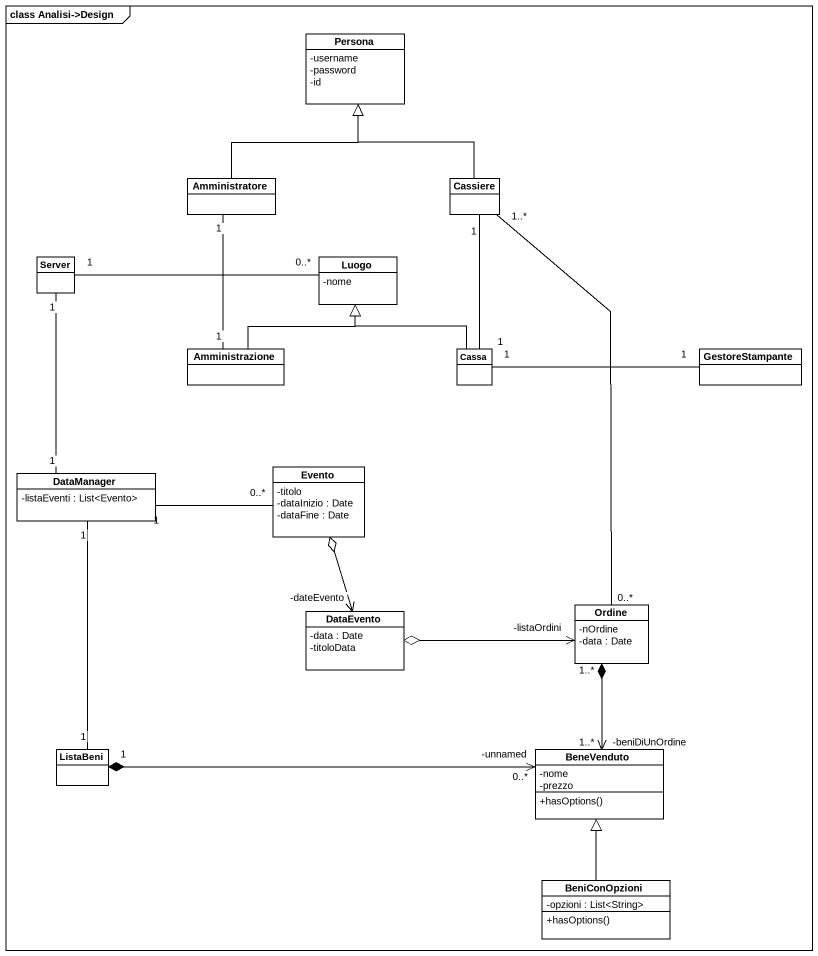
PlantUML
@startuml
mainframe class Analisi->Design
hide circle
hide empty members
skinparam classAttributeIconSize 0
class Persona {
  -username
  -password
  -id
}
class Amministratore
class Cassiere
class Server
class Luogo {
  -nome
}
class Amministrazione
class Cassa
class GestoreStampante
class DataManager {
  -listaEventi : List<Evento>
}
class Evento {
  -titolo
  -dataInizio : Date
  -dataFine : Date
}
class DataEvento {
  -data : Date
  -titoloData
}
class Ordine {
  -nOrdine
  -data : Date
}
class ListaBeni
class BeneVenduto {
  -nome
  -prezzo
  +hasOptions()
}
class BeniConOpzioni {
  -opzioni : List<String>
  +hasOptions()
}
Amministratore -up-|> Persona
Cassiere -up-|> Persona
Cassiere "1" -- "1" Cassa
Cassiere "1..*" -- "0..*" Ordine
Server "1" -right- "0..*" Luogo
Amministrazione "1" -up- "1" Amministratore
Amministrazione -up-|> Luogo
Cassa -up-|> Luogo
Cassa "1" -right- "1" GestoreStampante
DataManager "1" -up- "1" Server
DataManager "1" -right- "0..*" Evento
DataManager "1" -- "1" ListaBeni
Evento o--> "-dateEvento" DataEvento
DataEvento o-right-> "-listaOrdini" Ordine
Ordine "1..*" *--> "-beniDiUnOrdine\n1..*" BeneVenduto
ListaBeni "1" *-right-> "-unnamed\n0..*" BeneVenduto
BeniConOpzioni -up-|> BeneVenduto
@enduml
